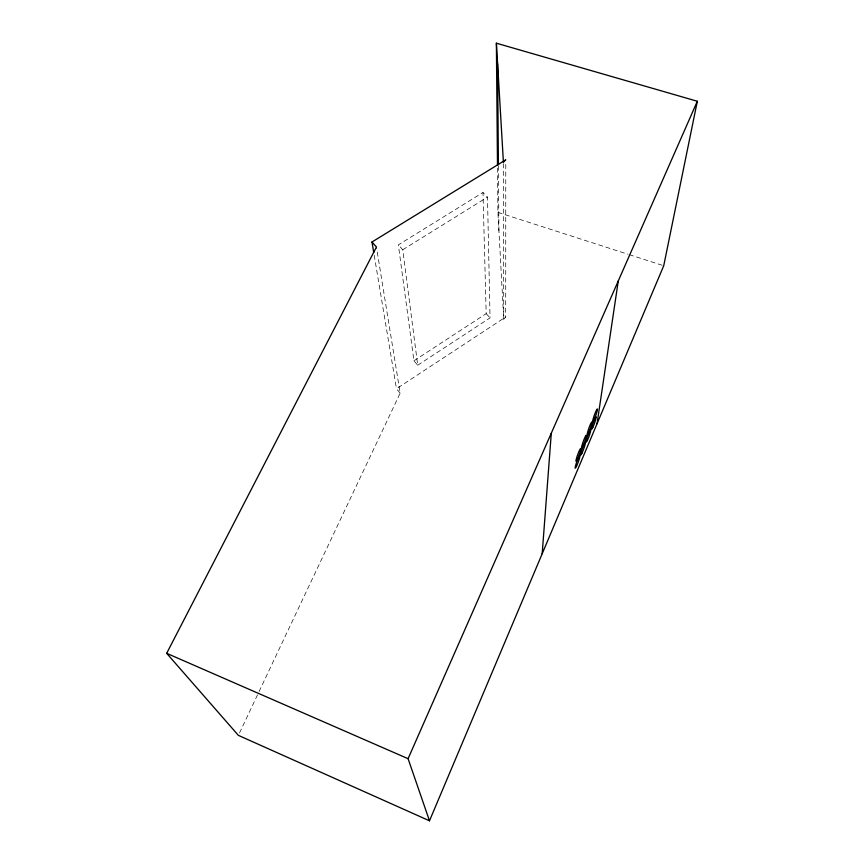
<?xml version="1.0" encoding="UTF-8"?>
<svg xmlns="http://www.w3.org/2000/svg" width="864" height="864" viewBox="0 0 864 864"><rect width="100%" height="100%" fill="white"/><g stroke="black" fill="none" stroke-linecap="round" stroke-linejoin="round"><path stroke-width="0.65" stroke-dasharray="4.32 3.24" d="M497.513 168.059L497.912 212.36L503.755 319.151L505.699 316.98L505.775 162.529M239.522 732.931L258.52 692.744M259.092 691.524L400.162 393.152L376.434 247.018M400.162 393.152L396.479 388.735L505.699 316.98M417.722 365.224L490.05 317.887L487.49 197.122L482.987 192.478L398.358 244.868L413.942 360.796L417.722 365.224L402.754 249.761L398.358 244.868M413.942 360.796L486.184 313.654L482.987 192.478M402.754 249.761L487.49 197.122M497.912 212.36L628.009 254.254M629.284 254.664L662.44 265.345M486.184 313.654L490.05 317.887M374.188 255.215L396.479 388.735M498.409 166.093L498.917 230.818M503.42 163.631L503.755 319.151"/><path stroke-width="1.3" d="M542.182 553.759L551.297 433.188M597.056 423.716L618.268 280.951M697.324 101.261L663.725 265.756L429.484 820.8L238.367 735.361L166.676 653.314L376.434 247.018L371.984 241.996L505.775 159.84L503.41 162.292L496.39 43.2L697.324 101.261L408.089 758.7L429.484 820.8M166.676 653.314L408.089 758.7M371.984 241.996L373.745 252.569M496.39 43.2L497.491 165.38M497.588 63.601L498.398 164.743M587.38 440.402A6.728 0.724 -70.1 0 0 590.782 429.862A6.728 0.724 -70.1 0 0 587.056 437.746A6.728 0.724 -70.1 0 0 587.38 440.402M588.632 432.67A6.804 0.734 -70.1 0 0 592.078 421.978A6.804 0.734 -70.1 0 0 588.308 429.905A6.804 0.734 -70.1 0 0 588.632 432.67M582.984 446.029A6.847 0.745 -70.1 0 0 586.429 435.326A6.847 0.745 -70.1 0 0 582.606 443.372A6.847 0.745 -70.1 0 0 582.984 446.029M582.001 453.114A6.761 0.724 -70 0 0 585.403 442.552A6.761 0.724 -70 0 0 581.623 450.554A6.761 0.724 -70 0 0 582.001 453.114M577.422 459.292A6.88 0.756 -70 0 0 580.867 448.567A6.88 0.756 -70 0 0 576.979 456.754A6.88 0.756 -70 0 0 577.422 459.292M576.558 466.204A6.793 0.734 -70 0 0 579.96 455.641A6.793 0.734 -70 0 0 576.115 463.763A6.793 0.734 -70 0 0 576.558 466.204M594.022 419.818A6.772 0.724 -70.2 0 0 597.467 409.136A6.772 0.724 -70.2 0 0 593.752 416.934A6.772 0.724 -70.2 0 0 594.022 419.818M592.823 427.421A6.696 0.713 -70.2 0 0 596.225 416.902A6.696 0.713 -70.2 0 0 592.542 424.656A6.696 0.713 -70.2 0 0 592.823 427.421"/></g></svg>
